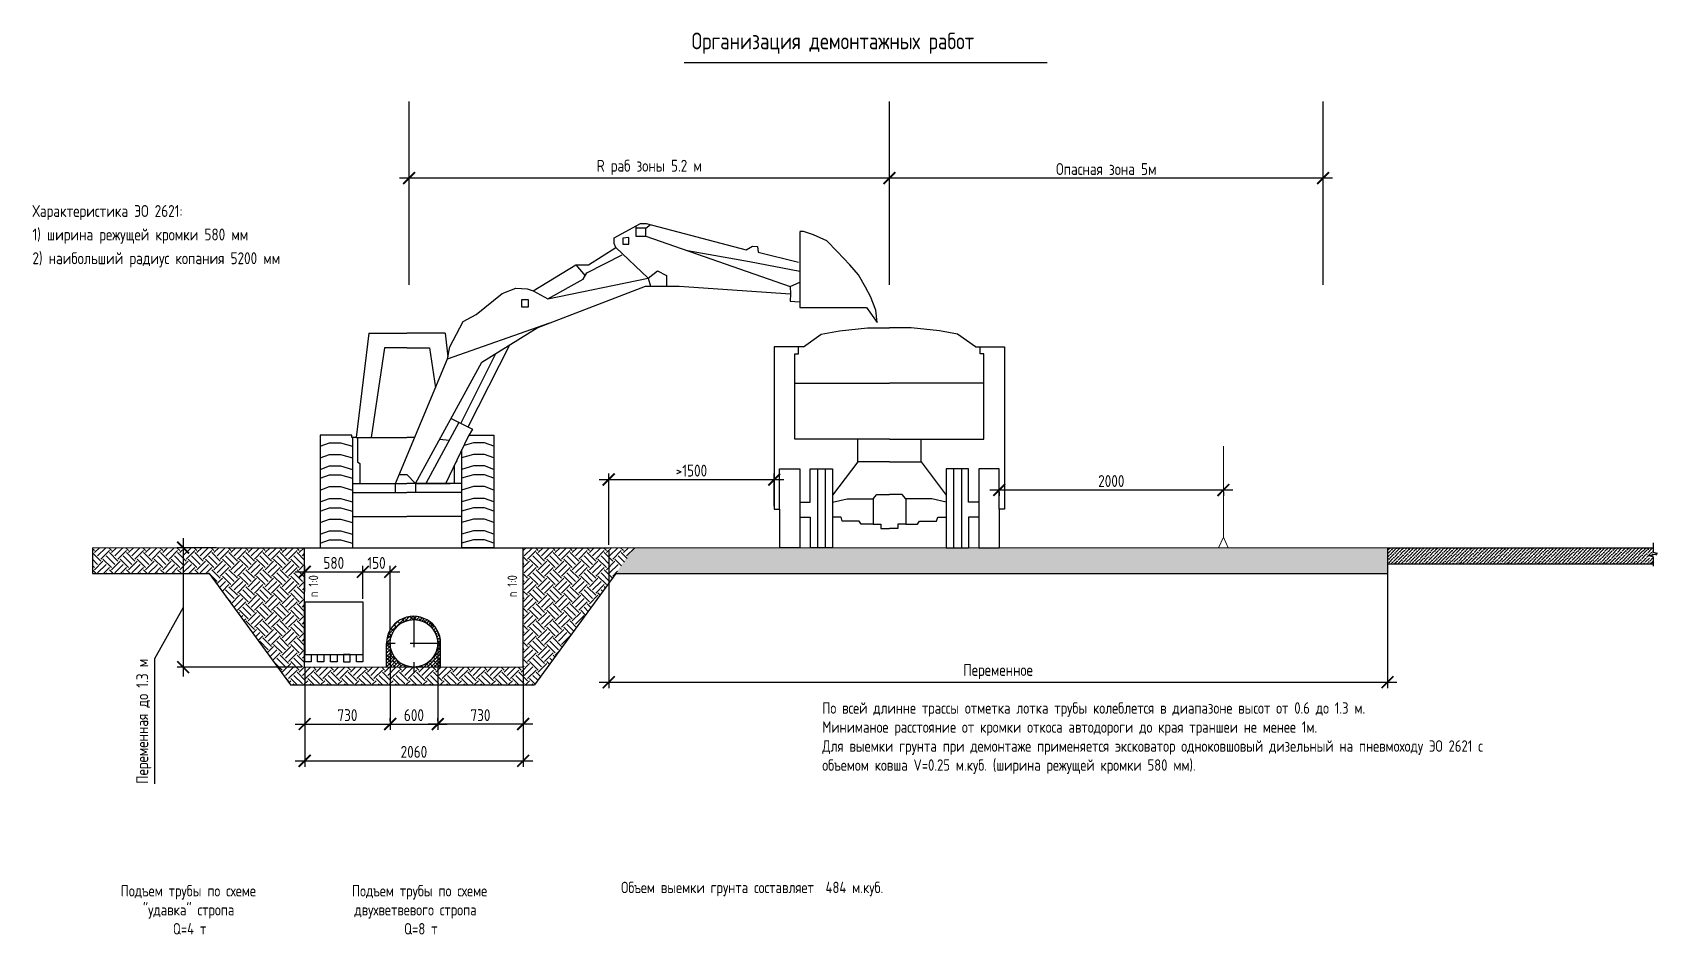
# Model space of a CAD drawing. Header units: millimetres. Extents: x 39361852 to 44659708, y 23030680 to 23754735.
# Drawn here: x 42153698 to 42187904, y 23170066 to 23189043 of the extents above; entities that cross this region are included whole.
import ezdxf

# ---------------------------------------------------------------- set-up
doc = ezdxf.new("R2010")
doc.units = ezdxf.units.MM
doc.linetypes.add('DASHED', pattern=[19.05, 12.7, -6.35])
doc.styles.add('GOST 2.304', font='GOST_0.TTF')
doc.dimstyles.new('SPDS', dxfattribs={"dimscale": 100, "dimtxt": 2.5, "dimasz": 2.5, "dimexe": 1.25, "dimexo": 0.625, "dimtad": 1, "dimdec": 0, "dimrnd": 0.001, "dimtxsty": 'GOST 2.304', "dimblk": 'ARCHTICK', "dimblk1": 'ARCHTICK', "dimblk2": 'ARCHTICK', "dimcen": 2.5, "dimdle": 2, "dimadec": 0, "dimazin": 2, "dimtfac": 0.75, "dimtdec": 4, "dimtmove": 1, "dimatfit": 3, "dimfxl": 1, "dimtolj": 1, "dimarcsym": 1})
pattern_1 = [(45, (41965114.37, 23151024), (2e-14, 359.21024), [254, -254]), (45, (41965047.02, 23151091.36), (2e-14, 359.21024), [254, -254]), (45, (41964979.67, 23151158.71), (2e-14, 359.21024), [254, -254]), (135, (41964979.67, 23151203.62), (-359.21024, 2e-14), [254, -254]), (135, (41965047.02, 23151270.97), (-359.21024, 2e-14), [254, -254]), (135, (41965114.37, 23151338.32), (-359.21024, 2e-14), [254, -254])]

# ---------------------------------------------------------------- blocks, each defined once
blk = doc.blocks.new('_ArchTick')
at = {"color": 0, "linetype": 'ByBlock', "const_width": 0.15}
blk.add_lwpolyline([(-0.5, -0.5), (0.5, 0.5)], dxfattribs=at)
blk = doc.blocks.new('*D132')
at = {"color": 0, "lineweight": -2, "ltscale": 200, "transparency": 16777216}
for p, q in [((42165827, 23178141), (42165827, 23175248)), ((42182220, 23178141), (42182220, 23175248)), ((42165627, 23175373), (42182420, 23175373))]:
    blk.add_line(p, q, dxfattribs=at)
at = {"color": 0, "lineweight": -2, "ltscale": 200, "transparency": 16777216, "xscale": 250, "yscale": 250, "zscale": 250, "rotation": 180}
blk.add_blockref('_ArchTick', (42165827, 23175373), dxfattribs=at)
at = {"color": 0, "lineweight": -2, "ltscale": 200, "transparency": 16777216, "xscale": 250, "yscale": 250, "zscale": 250}
blk.add_blockref('_ArchTick', (42182220, 23175373), dxfattribs=at)
at = {"color": 0, "ltscale": 200, "transparency": 16777216, "insert": (42174023, 23175597), "char_height": 250, "attachment_point": 5, "style": 'GOST 2.304'}
blk.add_mtext('\\A1;Переменное', dxfattribs=at)
blk = doc.blocks.new('Самосвал')
at = {"ltscale": 200}
for p, q in [((-5429, 5823), (-4308, 6630)), ((-4308, 6630), (-3155, 6834)), ((-3155, 6834), (-1379, 7030)), ((-1379, 7030), (0, 7030)), ((1379, 7030), (0, 7030)), ((3155, 6834), (1379, 7030)), ((4308, 6630), (3155, 6834)), ((5429, 5823), (4308, 6630)), ((-5429, 5823), (-7274, 5823)), ((-7274, 5823), (-7274, -4423)), ((-5969, 0), (-5969, 5390)), ((-5969, 5390), (-5739, 5390)), ((-5739, 5390), (-5739, 5823)), ((5429, 5823), (7274, 5823)), ((5739, 5390), (5739, 5823)), ((5969, 5390), (5739, 5390)), ((5969, 0), (5969, 5390)), ((7274, 5823), (7274, -4423)), ((-5969, 3548), (0, 3548)), ((5969, 3548), (0, 3548)), ((0, 0), (-5969, 0)), ((-2004, -1435), (-2004, 0)), ((0, 0), (5969, 0)), ((2004, -1435), (2004, 0)), ((-6932, -4423), (-6932, -1864)), ((-6932, -1864), (-5652, -1864)), ((-5652, -1864), (-5652, -6847)), ((-4999, -1864), (-3590, -1864)), ((-4999, -3966), (-4999, -1864)), ((-4544, -1864), (-4544, -6847)), ((-4053, -1864), (-4053, -6847)), ((-2004, -1435), (-3590, -3530)), ((-3590, -1864), (-3590, -6847)), ((0, -1435), (-2004, -1435)), ((0, -1435), (2004, -1435)), ((2004, -1435), (3590, -3530)), ((4999, -1864), (3590, -1864)), ((3590, -1864), (3590, -6847)), ((4053, -1864), (4053, -6847)), ((4544, -1864), (4544, -6847)), ((4999, -3966), (4999, -1864)), ((6932, -1864), (5652, -1864)), ((5652, -1864), (5652, -6847)), ((6932, -4423), (6932, -1864)), ((-5652, -3966), (-4999, -3966)), ((-3590, -3965), (-2679, -3760)), ((-2679, -3760), (-1033, -3760)), ((-1033, -3760), (-803, -3496)), ((-1033, -3760), (-1033, -5371)), ((-803, -3496), (0, -3496)), ((803, -3496), (0, -3496)), ((1033, -3760), (803, -3496)), ((2679, -3760), (1033, -3760)), ((1033, -3760), (1033, -5371)), ((3590, -3965), (2679, -3760)), ((5652, -3966), (4999, -3966)), ((-7274, -4423), (-6932, -4423)), ((-6932, -4423), (-6932, -6847)), ((-5652, -4915), (-4999, -4915)), ((-4999, -4915), (-4999, -6847)), ((-3049, -4925), (-3590, -4925)), ((-2977, -5175), (-3049, -4925)), ((2977, -5175), (3049, -4925)), ((3049, -4925), (3590, -4925)), ((5652, -4915), (4999, -4915)), ((4999, -4915), (4999, -6847)), ((7274, -4423), (6932, -4423)), ((6932, -4423), (6932, -6847)), ((-1903, -5175), (-2977, -5175)), ((-1775, -5371), (-1903, -5175)), ((-1033, -5371), (-1775, -5371)), ((-1033, -5371), (-537, -5371)), ((-537, -5371), (-537, -5644)), ((-537, -5644), (0, -5644)), ((537, -5644), (0, -5644)), ((1033, -5371), (537, -5371)), ((537, -5371), (537, -5644)), ((1033, -5371), (1775, -5371)), ((1775, -5371), (1903, -5175)), ((1903, -5175), (2977, -5175)), ((-5652, -6847), (-6932, -6847)), ((-3590, -6847), (-4999, -6847)), ((3590, -6847), (4999, -6847)), ((5652, -6847), (6932, -6847))]:
    blk.add_line(p, q, dxfattribs=at)
blk = doc.blocks.new('ЭО 26-21')
at = {"ltscale": 200}
for p, q in [((16357, 15763), (18424, 16908)), ((18077, 16715), (18077, 15903)), ((18424, 16908), (18883, 16908)), ((18857, 16526), (19217, 16820)), ((18883, 16908), (26779, 14829)), ((16369, 15320), (16357, 15763)), ((17510, 15780), (17037, 15741)), ((17037, 15741), (17037, 15253)), ((17510, 15253), (17510, 15780)), ((18857, 16526), (18077, 16526)), ((18077, 15903), (18857, 15903)), ((18857, 15903), (18857, 16526)), ((18857, 15903), (30246, 11927)), ((31297, 16258), (31001, 16258)), ((31001, 16241), (31001, 10256)), ((32093, 16013), (31297, 16258)), ((33132, 15517), (32093, 16013)), ((33970, 14693), (33132, 15517)), ((14201, 13014), (16996, 14426)), ((14318, 13633), (16484, 14995)), ((16484, 14995), (16369, 15320)), ((19041, 12577), (16484, 14995)), ((17037, 15253), (17510, 15253)), ((27030, 13883), (22154, 14751)), ((26779, 14829), (27266, 15106)), ((27266, 15106), (27663, 15079)), ((27663, 15079), (27737, 14622)), ((27737, 14622), (30911, 13855)), ((34960, 13633), (33970, 14693)), ((9950, 11585), (13343, 13633)), ((13343, 13633), (14318, 13633)), ((13343, 13633), (14057, 12757)), ((13912, 12500), (14201, 13014)), ((19041, 12577), (19790, 13164)), ((19790, 13164), (20499, 12800)), ((31001, 13112), (27030, 13883)), ((35649, 12851), (34960, 13633)), ((36187, 11879), (35649, 12851)), ((7513, 11373), (8589, 11803)), ((8589, 11803), (9486, 11731)), ((9486, 11731), (9950, 11585)), ((9950, 11585), (11117, 10959)), ((10281, 8674), (18827, 11957)), ((11117, 10959), (19041, 12577)), ((11117, 10959), (13912, 12500)), ((18827, 11957), (21485, 11957)), ((19041, 12577), (19226, 11957)), ((20499, 12800), (20499, 11957)), ((21485, 11957), (30282, 11341)), ((30246, 11927), (31007, 12255)), ((30246, 11927), (30282, 11341)), ((36592, 11146), (36187, 11879)), ((5468, 9724), (7513, 11373)), ((9049, 10880), (9049, 10331)), ((9583, 10864), (9049, 10864)), ((9049, 10331), (9583, 10331)), ((9583, 10331), (9583, 10864)), ((30282, 11341), (30242, 10766)), ((30242, 10766), (30977, 10715)), ((37006, 10069), (36592, 11146)), ((3212, 6227), (11277, 9057)), ((3381, 7159), (4446, 9168)), ((4446, 9168), (5468, 9724)), ((31001, 10256), (36273, 10256)), ((36273, 10256), (37109, 9079)), ((37109, 9079), (37006, 10069)), ((-3017, 8239), (-3997, 0)), ((-3017, 8239), (0, 8239)), ((3017, 8239), (0, 8239)), ((3017, 8239), (3239, 6372)), ((5918, 5942), (10281, 8674)), ((-1783, 7075), (-2824, 0)), ((0, 7075), (-1783, 7075)), ((0, 7075), (1783, 7075)), ((1783, 7075), (2247, 3922)), ((3212, 6227), (3381, 7159)), ((4245, 1128), (7014, 6628)), ((8100, 7308), (4808, 838)), ((-917, -3628), (3212, 6227)), ((665, -3628), (5918, 5942)), ((3490, 1518), (5161, 656)), ((-4360, 199), (-6846, 199)), ((-6846, 199), (-6846, -8682)), ((-4360, 0), (-4360, 199)), ((-3997, 0), (-4360, 0)), ((-4294, 0), (-4294, -8682)), ((-3997, 0), (0, 0)), ((-3907, 0), (-3907, -1914)), ((603, 0), (0, 0)), ((4091, 1207), (1484, -3628)), ((4839, 83), (3032, -3656)), ((5161, 656), (4839, 83)), ((4905, 199), (6846, 199)), ((6846, 199), (6846, -8682)), ((-6846, -667), (-6124, -400)), ((-6124, -400), (-5254, -400)), ((-5254, -400), (-4294, -667)), ((2590, -121), (3339, -187)), ((4294, -1046), (4294, -8682)), ((5254, -400), (4506, -608)), ((6124, -400), (5254, -400)), ((6846, -667), (6124, -400)), ((-6846, -1583), (-6124, -1317)), ((-6846, -2502), (-6124, -2235)), ((-6124, -1317), (-5254, -1317)), ((-6124, -2235), (-5254, -2235)), ((-5254, -1317), (-4294, -1583)), ((-5254, -2235), (-4294, -2502)), ((-3907, -1914), (-3728, -2037)), ((-3728, -2037), (-3728, -3628)), ((3728, -2217), (3728, -3628)), ((3907, -1914), (3858, -1948)), ((3907, -1847), (3907, -1914)), ((5254, -1317), (4294, -1583)), ((5254, -2235), (4294, -2502)), ((6124, -1317), (5254, -1317)), ((6124, -2235), (5254, -2235)), ((6846, -1583), (6124, -1317)), ((6846, -2502), (6124, -2235)), ((-6846, -3206), (-6124, -2940)), ((-6124, -2940), (-5254, -2940)), ((-5254, -2940), (-4294, -3206)), ((-4294, -3628), (0, -3628)), ((-917, -4337), (-917, -3628)), ((-619, -2917), (0, -2917)), ((0, -2917), (665, -3628)), ((4294, -3628), (0, -3628)), ((665, -3628), (3420, -3628)), ((665, -3628), (665, -4337)), ((5254, -2940), (4294, -3206)), ((6124, -2940), (5254, -2940)), ((6846, -3206), (6124, -2940)), ((-6846, -4131), (-6124, -3865)), ((-6846, -5056), (-6124, -4790)), ((-6124, -3865), (-5254, -3865)), ((-6124, -4790), (-5254, -4790)), ((-5254, -3865), (-4294, -4131)), ((-5254, -4790), (-4294, -5056)), ((-4294, -4337), (0, -4337)), ((4294, -4337), (0, -4337)), ((5254, -3865), (4294, -4131)), ((5254, -4790), (4294, -5056)), ((6124, -3865), (5254, -3865)), ((6124, -4790), (5254, -4790)), ((6846, -4131), (6124, -3865)), ((6846, -5056), (6124, -4790)), ((-6846, -5795), (-6124, -5529)), ((-6124, -5529), (-5254, -5529)), ((-5254, -5529), (-4294, -5795)), ((-4294, -6214), (0, -6214)), ((4294, -6214), (0, -6214)), ((5254, -5529), (4294, -5795)), ((6124, -5529), (5254, -5529)), ((6846, -5795), (6124, -5529)), ((-6846, -6692), (-6124, -6425)), ((-6846, -7611), (-6124, -7344)), ((-6124, -6425), (-5254, -6425)), ((-6124, -7344), (-5254, -7344)), ((-5254, -6425), (-4294, -6692)), ((-5254, -7344), (-4294, -7611)), ((5254, -6425), (4294, -6692)), ((5254, -7344), (4294, -7611)), ((6124, -6425), (5254, -6425)), ((6124, -7344), (5254, -7344)), ((6846, -6692), (6124, -6425)), ((6846, -7611), (6124, -7344)), ((-6846, -8326), (-6124, -8060)), ((-6846, -8682), (-4294, -8682)), ((-6124, -8060), (-5254, -8060)), ((-5254, -8060), (-4294, -8326)), ((5254, -8060), (4294, -8326)), ((6846, -8682), (4294, -8682)), ((6124, -8060), (5254, -8060)), ((6846, -8326), (6124, -8060))]:
    blk.add_line(p, q, dxfattribs=at)
blk = doc.blocks.new('*D133')
at = {"color": 0, "lineweight": -2, "ltscale": 200, "transparency": 16777216}
for p, q in [((42165827, 23178266), (42165827, 23179763)), ((42169312, 23179074), (42169312, 23179763)), ((42165627, 23179638), (42169512, 23179638))]:
    blk.add_line(p, q, dxfattribs=at)
at = {"color": 0, "lineweight": -2, "ltscale": 200, "transparency": 16777216, "xscale": 250, "yscale": 250, "zscale": 250, "rotation": 180}
blk.add_blockref('_ArchTick', (42165827, 23179638), dxfattribs=at)
at = {"color": 0, "lineweight": -2, "ltscale": 200, "transparency": 16777216, "xscale": 250, "yscale": 250, "zscale": 250}
blk.add_blockref('_ArchTick', (42169312, 23179638), dxfattribs=at)
at = {"color": 0, "ltscale": 200, "transparency": 16777216, "insert": (42167569, 23179825), "char_height": 250, "attachment_point": 5, "style": 'GOST 2.304'}
blk.add_mtext('\\A1;>1500', dxfattribs=at)
blk = doc.blocks.new('*D134')
at = {"color": 0, "lineweight": -2, "ltscale": 200, "transparency": 16777216}
for p, q in [((42161227, 23176173), (42161227, 23174368)), ((42159427, 23175673), (42159427, 23174368)), ((42159227, 23174493), (42161427, 23174493))]:
    blk.add_line(p, q, dxfattribs=at)
at = {"color": 0, "lineweight": -2, "ltscale": 200, "transparency": 16777216, "xscale": 250, "yscale": 250, "zscale": 250, "rotation": 180}
blk.add_blockref('_ArchTick', (42159427, 23174493), dxfattribs=at)
at = {"color": 0, "lineweight": -2, "ltscale": 200, "transparency": 16777216, "xscale": 250, "yscale": 250, "zscale": 250}
blk.add_blockref('_ArchTick', (42161227, 23174493), dxfattribs=at)
at = {"color": 0, "ltscale": 200, "transparency": 16777216, "insert": (42160327, 23174681), "char_height": 250, "attachment_point": 5, "style": 'GOST 2.304'}
blk.add_mtext('\\A1;730', dxfattribs=at)
blk = doc.blocks.new('*D128')
at = {"color": 0, "lineweight": -2, "ltscale": 200, "transparency": 16777216}
for p, q in [((42162227, 23176173), (42162227, 23174368)), ((42164027, 23175673), (42164027, 23174368)), ((42164227, 23174493), (42162027, 23174493))]:
    blk.add_line(p, q, dxfattribs=at)
at = {"color": 0, "lineweight": -2, "ltscale": 200, "transparency": 16777216, "xscale": 250, "yscale": 250, "zscale": 250, "rotation": 180}
blk.add_blockref('_ArchTick', (42162227, 23174493), dxfattribs=at)
at = {"color": 0, "lineweight": -2, "ltscale": 200, "transparency": 16777216, "xscale": 250, "yscale": 250, "zscale": 250}
blk.add_blockref('_ArchTick', (42164027, 23174493), dxfattribs=at)
at = {"color": 0, "ltscale": 200, "transparency": 16777216, "insert": (42163127, 23174681), "char_height": 250, "attachment_point": 5, "style": 'GOST 2.304'}
blk.add_mtext('\\A1;730', dxfattribs=at)
blk = doc.blocks.new('*D129')
at = {"color": 0, "lineweight": -2, "ltscale": 200, "transparency": 16777216}
for p, q in [((42161227, 23174556), (42161227, 23174618)), ((42162227, 23174556), (42162227, 23174618)), ((42161027, 23174493), (42162427, 23174493))]:
    blk.add_line(p, q, dxfattribs=at)
at = {"color": 0, "lineweight": -2, "ltscale": 200, "transparency": 16777216, "xscale": 250, "yscale": 250, "zscale": 250, "rotation": 180}
blk.add_blockref('_ArchTick', (42161227, 23174493), dxfattribs=at)
at = {"color": 0, "lineweight": -2, "ltscale": 200, "transparency": 16777216, "xscale": 250, "yscale": 250, "zscale": 250}
blk.add_blockref('_ArchTick', (42162227, 23174493), dxfattribs=at)
at = {"color": 0, "ltscale": 200, "transparency": 16777216, "insert": (42161727, 23174681), "char_height": 250, "attachment_point": 5, "style": 'GOST 2.304'}
blk.add_mtext('\\A1;600', dxfattribs=at)
blk = doc.blocks.new('*D135')
at = {"color": 0, "lineweight": -2, "ltscale": 200, "transparency": 16777216}
for p, q in [((42156868, 23178404), (42156868, 23175491)), ((42157564, 23178204), (42156743, 23178204)), ((42156868, 23176947), (42156266, 23175862)), ((42156266, 23175862), (42156266, 23173237)), ((42159364, 23175691), (42156743, 23175691))]:
    blk.add_line(p, q, dxfattribs=at)
at = {"color": 0, "lineweight": -2, "ltscale": 200, "transparency": 16777216, "xscale": 250, "yscale": 250, "zscale": 250}
for p, rotation in [((42156868, 23178204), 90), ((42156868, 23175691), 270)]:
    blk.add_blockref('_ArchTick', p, dxfattribs=dict(at, rotation=rotation))
at = {"color": 0, "ltscale": 200, "transparency": 16777216, "insert": (42156042, 23174550), "char_height": 250, "attachment_point": 5, "rotation": 90, "style": 'GOST 2.304'}
blk.add_mtext('\\A1;Переменная до 1.3 м', dxfattribs=at)
blk = doc.blocks.new('*D130')
at = {"color": 0, "lineweight": -2, "ltscale": 200, "transparency": 16777216}
for p, q in [((42159229, 23177696), (42160851, 23177696)), ((42159429, 23177282), (42159429, 23177821)), ((42160651, 23177282), (42160651, 23177821))]:
    blk.add_line(p, q, dxfattribs=at)
at = {"color": 0, "lineweight": -2, "ltscale": 200, "transparency": 16777216, "xscale": 250, "yscale": 250, "zscale": 250, "rotation": 180}
blk.add_blockref('_ArchTick', (42159429, 23177696), dxfattribs=at)
at = {"color": 0, "lineweight": -2, "ltscale": 200, "transparency": 16777216, "xscale": 250, "yscale": 250, "zscale": 250}
blk.add_blockref('_ArchTick', (42160651, 23177696), dxfattribs=at)
at = {"color": 0, "ltscale": 200, "transparency": 16777216, "insert": (42160040, 23177883), "char_height": 250, "attachment_point": 5, "style": 'GOST 2.304'}
blk.add_mtext('\\A1;580', dxfattribs=at)
blk = doc.blocks.new('Ковш')
at = {"ltscale": 200}
for p, q in [((-2934, 2954), (3177, 2954)), ((-2934, 2954), (-2934, -2608)), ((3177, 2954), (3177, -2608)), ((-2934, -2608), (3177, -2608))]:
    blk.add_line(p, q, dxfattribs=at)
for points in [[(-2934, -2608), (-2255, -2608), (-2255, -3367), (-2934, -3367)], [(-1592, -2608), (-914, -2608), (-914, -3367), (-1592, -3367)], [(-217, -2608), (461, -2608), (461, -3367), (-217, -3367)], [(1835, -2608), (1157, -2608), (1157, -3367), (1835, -3367)], [(2499, -2608), (3177, -2608), (3177, -3367), (2499, -3367)]]:
    blk.add_lwpolyline(points, close=True, dxfattribs=at)
blk = doc.blocks.new('*D136')
at = {"color": 0, "lineweight": -2, "ltscale": 200, "transparency": 16777216}
for p, q in [((42160451, 23177696), (42161427, 23177696)), ((42160651, 23177130), (42160651, 23177821)), ((42161227, 23176478), (42161227, 23177821))]:
    blk.add_line(p, q, dxfattribs=at)
at = {"color": 0, "lineweight": -2, "ltscale": 200, "transparency": 16777216, "xscale": 250, "yscale": 250, "zscale": 250, "rotation": 180}
blk.add_blockref('_ArchTick', (42160651, 23177696), dxfattribs=at)
at = {"color": 0, "lineweight": -2, "ltscale": 200, "transparency": 16777216, "xscale": 250, "yscale": 250, "zscale": 250}
blk.add_blockref('_ArchTick', (42161227, 23177696), dxfattribs=at)
at = {"color": 0, "ltscale": 200, "transparency": 16777216, "insert": (42160939, 23177883), "char_height": 250, "attachment_point": 5, "style": 'GOST 2.304'}
blk.add_mtext('\\A1;150', dxfattribs=at)
blk = doc.blocks.new('*U123')
at = {"color": 0, "linetype": 'ByBlock', "lineweight": -2}
for p, q in [((346, 0), (-200, 0)), ((346, 0), (408, 250)), ((408, 250), (533, -250)), ((533, -250), (596, 0)), ((1142, 0), (596, 0))]:
    blk.add_line(p, q, dxfattribs=at)
blk = doc.blocks.new('*D137')
at = {"color": 0, "lineweight": -2, "ltscale": 200, "transparency": 16777216}
for p, q in [((42171536, 23185982), (42181065, 23185982)), ((42171736, 23185725), (42171736, 23186107)), ((42180865, 23185725), (42180865, 23186107))]:
    blk.add_line(p, q, dxfattribs=at)
at = {"color": 0, "lineweight": -2, "ltscale": 200, "transparency": 16777216, "xscale": 250, "yscale": 250, "zscale": 250, "rotation": 180}
blk.add_blockref('_ArchTick', (42171736, 23185982), dxfattribs=at)
at = {"color": 0, "lineweight": -2, "ltscale": 200, "transparency": 16777216, "xscale": 250, "yscale": 250, "zscale": 250}
blk.add_blockref('_ArchTick', (42180865, 23185982), dxfattribs=at)
at = {"color": 0, "ltscale": 200, "transparency": 16777216, "insert": (42176301, 23186170), "char_height": 250, "attachment_point": 5, "style": 'GOST 2.304'}
blk.add_mtext('\\A1;Опасная зона 5м', dxfattribs=at)
blk = doc.blocks.new('*D131')
at = {"color": 0, "lineweight": -2, "ltscale": 200, "transparency": 16777216}
for p, q in [((42161425, 23185982), (42171936, 23185982)), ((42161625, 23185725), (42161625, 23186107)), ((42171736, 23185725), (42171736, 23186107))]:
    blk.add_line(p, q, dxfattribs=at)
at = {"color": 0, "lineweight": -2, "ltscale": 200, "transparency": 16777216, "xscale": 250, "yscale": 250, "zscale": 250, "rotation": 180}
blk.add_blockref('_ArchTick', (42161625, 23185982), dxfattribs=at)
at = {"color": 0, "lineweight": -2, "ltscale": 200, "transparency": 16777216, "xscale": 250, "yscale": 250, "zscale": 250}
blk.add_blockref('_ArchTick', (42171736, 23185982), dxfattribs=at)
at = {"color": 0, "ltscale": 200, "transparency": 16777216, "insert": (42166681, 23186206), "char_height": 250, "attachment_point": 5, "style": 'GOST 2.304'}
blk.add_mtext('\\A1;R раб зоны 5.2 м', dxfattribs=at)
blk = doc.blocks.new('*D138')
at = {"color": 0, "lineweight": -2, "ltscale": 200, "transparency": 16777216}
for p, q in [((42173847, 23179418), (42178967, 23179418)), ((42174047, 23179376), (42174047, 23179293)), ((42178767, 23179376), (42178767, 23179293))]:
    blk.add_line(p, q, dxfattribs=at)
at = {"color": 0, "lineweight": -2, "ltscale": 200, "transparency": 16777216, "xscale": 250, "yscale": 250, "zscale": 250, "rotation": 180}
blk.add_blockref('_ArchTick', (42174047, 23179418), dxfattribs=at)
at = {"color": 0, "lineweight": -2, "ltscale": 200, "transparency": 16777216, "xscale": 250, "yscale": 250, "zscale": 250}
blk.add_blockref('_ArchTick', (42178767, 23179418), dxfattribs=at)
at = {"color": 0, "ltscale": 200, "transparency": 16777216, "insert": (42176407, 23179606), "char_height": 250, "attachment_point": 5, "style": 'GOST 2.304'}
blk.add_mtext('\\A1;2000', dxfattribs=at)
blk = doc.blocks.new('*D154')
at = {"color": 0, "lineweight": -2, "ltscale": 200, "transparency": 16777216}
for p, q in [((42159427, 23174431), (42159427, 23173595)), ((42164027, 23174431), (42164027, 23173595)), ((42159227, 23173720), (42164227, 23173720))]:
    blk.add_line(p, q, dxfattribs=at)
at = {"color": 0, "lineweight": -2, "ltscale": 200, "transparency": 16777216, "xscale": 250, "yscale": 250, "zscale": 250, "rotation": 180}
blk.add_blockref('_ArchTick', (42159427, 23173720), dxfattribs=at)
at = {"color": 0, "lineweight": -2, "ltscale": 200, "transparency": 16777216, "xscale": 250, "yscale": 250, "zscale": 250}
blk.add_blockref('_ArchTick', (42164027, 23173720), dxfattribs=at)
at = {"color": 0, "ltscale": 200, "transparency": 16777216, "insert": (42161727, 23173908), "char_height": 250, "attachment_point": 5, "style": 'GOST 2.304'}
blk.add_mtext('\\A1;2060', dxfattribs=at)

msp = doc.modelspace()

# ---------------------------------------------------------------- hatches: boundary and pattern name
at = {"ltscale": 200}
h = msp.add_hatch(dxfattribs=at)
h.set_pattern_fill('EARTH', color=256, scale=40, angle=45)
h.set_pattern_definition(pattern_1)
h.paths.add_polyline_path([(42164026.6033, 23175690.7572), (42159426.6033, 23175690.7572), (42159426.6033, 23178203.715), (42154959.3667, 23178203.715), (42154959.3667, 23177661.5199), (42157414.1822, 23177661.5199), (42159130.2386, 23175316.4494), (42164263.0335, 23175316.4494), (42166377.9906, 23178203.715), (42164026.6033, 23178203.715)])
h = msp.add_hatch(dxfattribs=at)
h.set_pattern_fill('EARTH', color=256, scale=40, angle=45)
h.set_pattern_definition(pattern_1)
h.paths.add_polyline_path([(42182220.3708, 23178203.715), (42166340.1117, 23178203.715), (42165979.0898, 23177661.5199), (42182220.3708, 23177661.5199)])
h = msp.add_hatch(dxfattribs=at)
h.set_pattern_fill('ANSI36', color=256, scale=16)
h.set_pattern_definition([(45, (41963253.73, 23147695.134), (26.940768, 98.782817), [127, -25.4, 0, -25.4])])
h.paths.add_polyline_path([(42182220.3708, 23178203.715), (42182220.3708, 23177860.6264), (42187813.1785, 23177860.6264), (42187813.1785, 23177986.6307), (42187722.0985, 23178009.4007), (42187904.2585, 23178054.9407), (42187813.1785, 23178077.7107), (42187813.1785, 23178203.715)])
h = msp.add_hatch(dxfattribs=at)
h.set_pattern_fill('ANSI38', color=256, scale=16)
h.set_pattern_definition([(45, (41913281.203, 23143495.69), (-35.921024, 35.921024), []), (135, (41913281.203, 23143495.69), (-107.763073, 35.921024), [127, -76.2])])
h.paths.add_polyline_path([(42161150.1529, 23175690.7572), (42161734.2707, 23175690.7572, -0.4187123115), (42161226.6033, 23176190.6985, -1), (42162226.6033, 23176190.6985, -0.4097290788), (42161734.2707, 23175690.7572), (42162288.7968, 23175690.7572), (42162288.7968, 23176190.6985, 1.0000001936), (42161150.1529, 23176190.6982)])

# ---------------------------------------------------------------- linework, layer by layer
for p, q in [((42167413.4379, 23188412.3226), (42175058.3042, 23188412.3226)), ((42161625.0039, 23183733.4994), (42161625.0039, 23187590.6159)), ((42171736.2424, 23183733.4994), (42171736.2424, 23187590.6159)), ((42180864.9871, 23183733.4994), (42180864.9871, 23187590.6159)), ((42154959.3667, 23178203.715), (42154959.3667, 23177661.5199)), ((42157848.794, 23178203.715), (42165826.6033, 23178203.715)), ((42182220.3708, 23178203.715), (42187813.1785, 23178203.715)), ((42154959.3667, 23177661.5199), (42157414.1822, 23177661.5199)), ((42157414.1822, 23177661.5199), (42159130.2386, 23175316.4494)), ((42165979.0898, 23177661.5199), (42164263.0335, 23175316.4494)), ((42165979.0898, 23177661.5199), (42182220.3708, 23177661.5199)), ((42182220.3708, 23177860.6264), (42187813.1785, 23177860.6264)), ((42161150.1529, 23175690.7572), (42161150.1529, 23176190.6983)), ((42162288.7968, 23175690.7574), (42162288.7968, 23176190.6985)), ((42159130.2386, 23175316.4494), (42164263.0335, 23175316.4494))]:
    msp.add_line(p, q, dxfattribs=at)
at = {"lineweight": 20}
for q in [(42178766.8602, 23180342.4613), (42178665.513, 23178203.715), (42178868.2074, 23178203.715)]:
    msp.add_line((42178766.8602, 23178426.2124), q, dxfattribs=at)
at = {"lineweight": 13, "ltscale": 100}
for p, q in [((42157848.794, 23178203.715), (42154959.3667, 23178203.715)), ((42182220.3708, 23178203.715), (42165826.6033, 23178203.715)), ((42164026.6033, 23175690.7572), (42159426.6033, 23175690.7572))]:
    msp.add_line(p, q, dxfattribs=at)
for p, q in [((42159426.6033, 23175690.7572), (42159426.6033, 23178203.715)), ((42164026.6033, 23175690.7572), (42164026.6033, 23178203.715)), ((42182220.3708, 23178203.715), (42182220.3708, 23177860.6264))]:
    msp.add_line(p, q)
at = {"color": 3, "linetype": 'DASHED', "ltscale": 50}
for p, q in [((42161726.6033, 23176747.2881), (42161726.6033, 23175570.3247)), ((42162284.8959, 23176190.6985), (42161154.0539, 23176190.6985))]:
    msp.add_line(p, q, dxfattribs=at)
at = {"lineweight": 30, "ltscale": 200}
msp.add_circle((42161726.6033, 23176190.6985), 500, dxfattribs=at)
at = {"ltscale": 200}
msp.add_arc((42161719.4749, 23176190.6985), 569.322, 0, 180.00002241, dxfattribs=at)

# ---------------------------------------------------------------- block references
for name, p, xscale, yscale, zscale in [('ЭО 26-21', (42161580.0875, 23180519.0447), 0.2666666666666667, 0.2666666666666667, 0.2666666666666667), ('Ковш', (42160015.6862, 23176476.8391), 0.2, 0.2, 0.2)]:
    msp.add_blockref(name, p, dxfattribs=dict(xscale=xscale, yscale=yscale, zscale=zscale))
at = {"lineweight": 35, "ltscale": 200, "xscale": 0.3333333333333333, "yscale": 0.3333333333333333, "zscale": 0.3333333333333333}
msp.add_blockref('Самосвал', (42171736.2424, 23180485.8986), dxfattribs=at)
at = {"xscale": 0.36432, "yscale": 0.36432, "zscale": 0.36432, "rotation": 90}
msp.add_blockref('*U123', (42187813.1785, 23177887.1965), dxfattribs=at)

# ---------------------------------------------------------------- texts
at = {"color": 250, "lineweight": 30, "style": 'GOST 2.304'}
for s, height, p in [('Организация демонтажных работ', 350, (42167571.6297, 23188690.5293)), ('Характеристика ЭО 2621:', 250, (42153696.3042, 23185162.4581)), ('1) ширина режущей кромки 580 мм', 250, (42153696.3042, 23184668.2797)), ('2) наибольший радиус копания 5200 мм', 250, (42153696.3042, 23184168.7918))]:
    msp.add_text(s, height=height, dxfattribs=at).set_placement(p)
for p in [(42159712.2729, 23177162.9378), (42163896.8801, 23177162.9378)]:
    msp.add_text('n 1:0', height=200, rotation=90, dxfattribs=at).set_placement(p)
at = {"ltscale": 200, "char_height": 240, "attachment_point": 1, "style": 'GOST 2.304'}
for s, width, heights, insert in [('По всей длинне трассы отметка лотка трубы колеблется в диапазоне высот от 0.6 до 1.3 м.\\PМиниманое расстояние от кромки откоса автодороги до края траншеи не менее 1м.\\PДля выемки грунта при демонтаже применяется эксковатор одноковшовый дизельный на пневмоходу ЭО 2621 с объемом ковша V=0.25 м.куб. (ширина режущей кромки 580 мм).', 14270.230138, [5161.2948], (42170322.5887, 23174950.7609)), ('Объем выемки грунта составляет  484 м.куб. ', 14270.230138, [5161.2948], (42166088.2279, 23171175.1932)), ('\\pi514.13;Подъем трубы по схеме\\P\\pi980.42;"удавка" стропа\\P\\pi1611.3;Q=4 т', 3925.403736, [1231.21], (42155041.1343, 23171105.8177)), ('\\pi514.13;Подъем трубы по схеме\\P\\pi565.22;двухветвевого стропа\\P\\pi1611.3;Q=8 т', 3925.403736, [1231.21], (42159907.8571, 23171105.8177))]:
    msp.add_mtext_dynamic_manual_height_columns(s, width=width, gutter_width=5000, heights=heights, dxfattribs=dict(at, insert=insert))

# ---------------------------------------------------------------- dimensions: what is measured, and where the dimension line sits
at = {"ltscale": 200}
for base, p1, p2, text, override, picture, middle in [((42171736.2424, 23185982.1263), (42161625.0039, 23185662.0577), (42171736.2424, 23185662.0577), 'R раб зоны 5.2 м', {"dimscale": 100, "dimtxt": 2.5, "dimtxsty": 'GOST 2.304'}, '*D131', (42166680.6232, 23186205.5448)), ((42180864.9871, 23185982.1263), (42171736.2424, 23185662.0577), (42180864.9871, 23185662.0577), 'Опасная зона 5м', {"dimscale": 100, "dimtxt": 2.5, "dimtxsty": 'GOST 2.304'}, '*D137', (42176300.6147, 23186169.9837)), ((42169311.5432, 23179637.5729), (42165826.6033, 23178203.715), (42169311.5432, 23179011.6212), '>1500', {"dimscale": 100, "dimtxt": 2.5, "dimtxsty": 'GOST 2.304'}, '*D133', (42167569.0733, 23179825.1623)), ((42178766.8602, 23179418.4408), (42174046.819, 23179438.0165), (42178766.8602, 23179438.0165), '2000', {"dimscale": 100}, '*D138', (42176406.8396, 23179606.1195)), ((42160651.0918, 23177695.6526), (42159428.9822, 23177219.5147), (42160651.0918, 23177219.5147), '580', {"dimscale": 100, "dimtxt": 2.5, "dimtxsty": 'GOST 2.304'}, '*D130', (42160040.037, 23177883.1526)), ((42161226.6033, 23177695.6526), (42160651.0918, 23177067.714), (42161226.6033, 23176415.793), '150', {"dimscale": 100, "dimtxt": 2.5, "dimtxsty": 'GOST 2.304'}, '*D136', (42160938.8476, 23177883.1526)), ((42182220.3708, 23175373.183), (42165826.6033, 23178203.715), (42182220.3708, 23178203.715), 'Переменное', {"dimscale": 100, "dimtxt": 2.5, "dimtxsty": 'GOST 2.304'}, '*D132', (42174023.4871, 23175596.5121)), ((42161226.6033, 23174493.0381), (42159426.6033, 23175735.4999), (42161226.6033, 23176235.4412), '730', {"dimscale": 100, "dimtxt": 2.5, "dimtxsty": 'GOST 2.304'}, '*D134', (42160326.6033, 23174680.5381)), ((42162226.6033, 23174493.0381), (42161226.6033, 23174493.0381), (42162226.6033, 23174493.0381), '600', {"dimscale": 100, "dimtxt": 2.5, "dimtxsty": 'GOST 2.304'}, '*D129', (42161726.6033, 23174680.5381)), ((42164026.6033, 23173720.3041), (42159426.6033, 23174493.0381), (42164026.6033, 23174493.0381), '2060', {"dimscale": 100}, '*D154', (42161726.6033, 23173907.8041))]:
    dim = msp.add_linear_dim(base=base, p1=p1, p2=p2, text=text, dimstyle='SPDS', override=override, dxfattribs=at)
    dim.commit()
    dim.dimension.update_dxf_attribs({"geometry": picture, "text_midpoint": middle})
dim = msp.add_linear_dim(base=(42156868.0633, 23175690.7572), p1=(42157626.6033, 23178203.715), p2=(42159426.6033, 23175690.7572), angle=90, text='Переменная до 1.3 м', dimstyle='SPDS', override={"dimscale": 100}, dxfattribs=at)
dim.commit()
dim.dimension.update_dxf_attribs({"geometry": '*D135', "text_midpoint": (42156265.5633, 23175799.9633), "dimtype": 160})
dim = msp.add_linear_dim(base=(42162226.6033, 23174493.0381), p1=(42164026.6033, 23175735.4999), p2=(42162226.6033, 23176235.4412), angle=180, text='730', dimstyle='SPDS', override={"dimscale": 100, "dimtxt": 2.5, "dimtxsty": 'GOST 2.304'}, dxfattribs=at)
dim.commit()
dim.dimension.update_dxf_attribs({"geometry": '*D128', "text_midpoint": (42163126.6033, 23174680.5381)})

doc.saveas('drawing.dxf')
